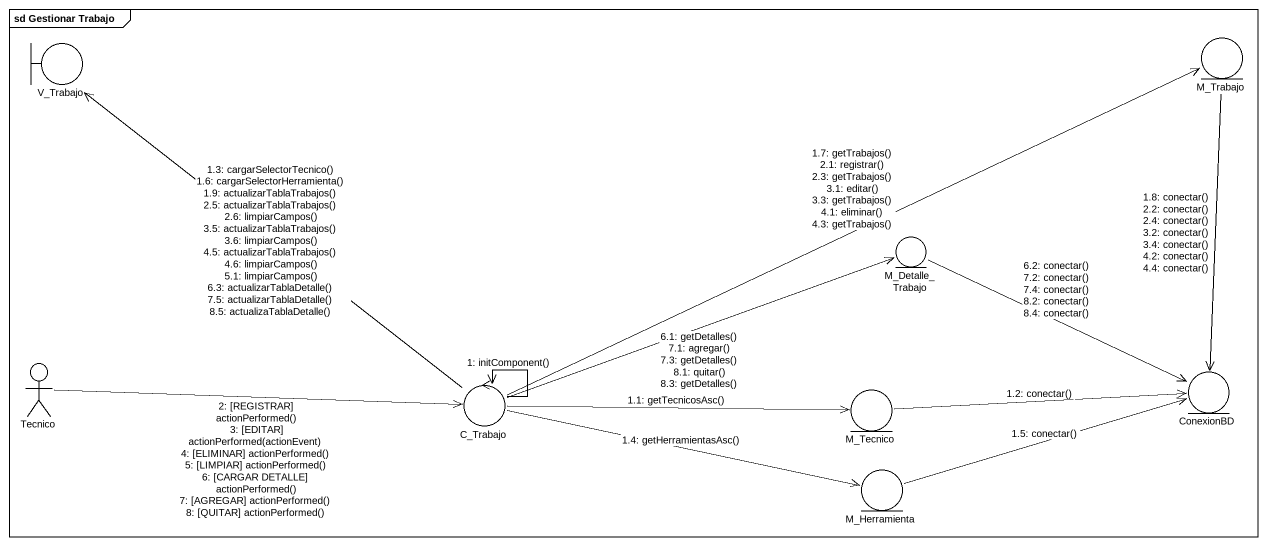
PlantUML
@startuml
mainframe sd Gestionar Trabajo
boundary V_Trabajo
entity M_Trabajo
entity M_Detalle_Trabajo
actor Tecnico
entity ConexionBD
control C_Trabajo
entity M_Tecnico
entity M_Herramienta
C_Trabajo --> C_Trabajo : 1: initComponent()
C_Trabajo -right-> M_Tecnico : 1.1: getTecnicosAsc()
M_Tecnico -right-> ConexionBD : 1.2: conectar()
C_Trabajo -up-> V_Trabajo : 1.3: cargarSelectorTecnico()\n1.6: cargarSelectorHerramienta()\n1.9: actualizarTablaTrabajos()\n2.5: actualizarTablaTrabajos()\n2.6: limpiarCampos()\n3.5: actualizarTablaTrabajos()\n3.6: limpiarCampos()\n4.5: actualizarTablaTrabajos()\n4.6: limpiarCampos()\n5.1: limpiarCampos()\n6.3: actualizarTablaDetalle()\n7.5: actualizarTablaDetalle()\n8.5: actualizaTablaDetalle()
C_Trabajo -right-> M_Herramienta : 1.4: getHerramientasAsc()
M_Herramienta -right-> ConexionBD : 1.5: conectar()
C_Trabajo -right-> M_Trabajo : 1.7: getTrabajos()\n2.1: registrar()\n2.3: getTrabajos()\n3.1: editar()\n3.3: getTrabajos()\n4.1: eliminar()\n4.3: getTrabajos()
M_Trabajo --> ConexionBD : 1.8: conectar()\n2.2: conectar()\n2.4: conectar()\n3.2: conectar()\n3.4: conectar()\n4.2: conectar()\n4.4: conectar()
Tecnico -right-> C_Trabajo : 2: [REGISTRAR] actionPerformed()\n3: [EDITAR] actionPerformed(actionEvent)\n4: [ELIMINAR] actionPerformed()\n5: [LIMPIAR] actionPerformed()\n6: [CARGAR DETALLE] actionPerformed()\n7: [AGREGAR] actionPerformed()\n8: [QUITAR] actionPerformed()
C_Trabajo -right-> M_Detalle_Trabajo : 6.1: getDetalles()\n7.1: agregar()\n7.3: getDetalles()\n8.1: quitar()\n8.3: getDetalles()
M_Detalle_Trabajo -right-> ConexionBD : 6.2: conectar()\n7.2: conectar()\n7.4: conectar()\n8.2: conectar()\n8.4: conectar()
@enduml
